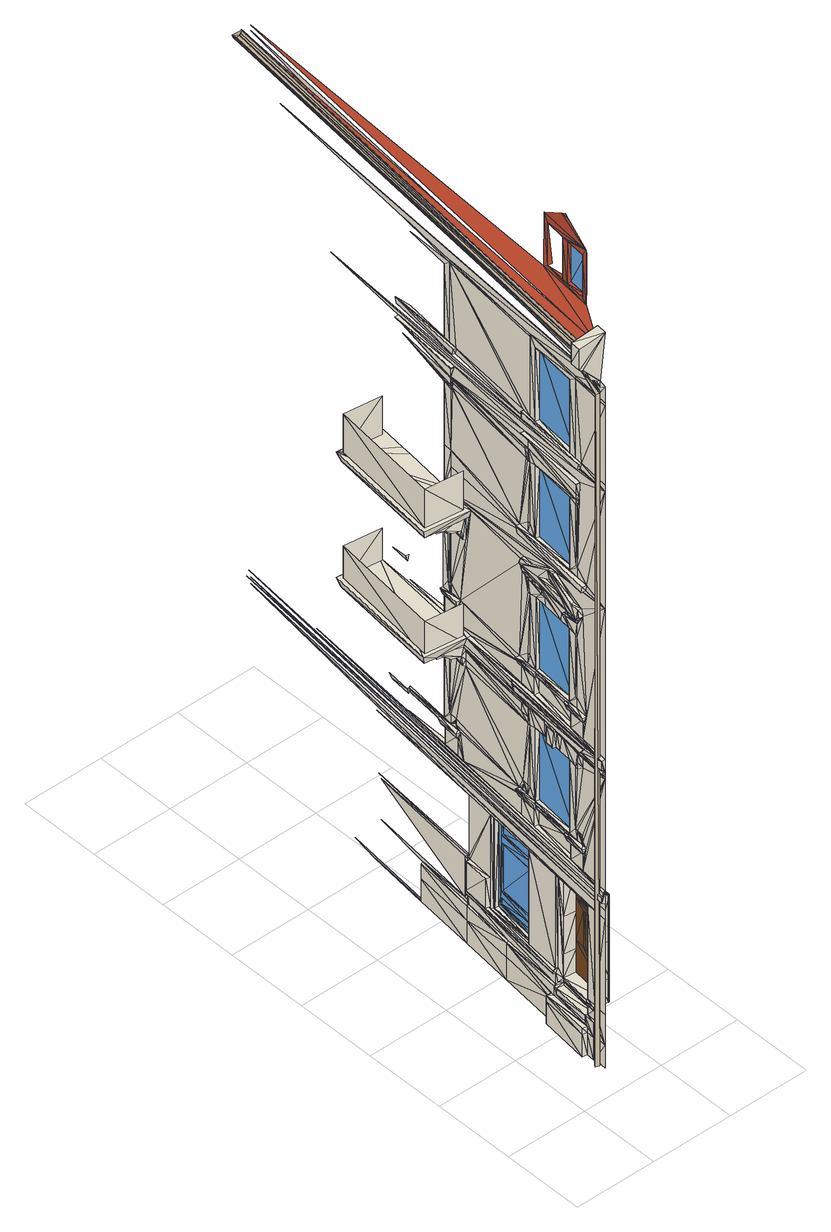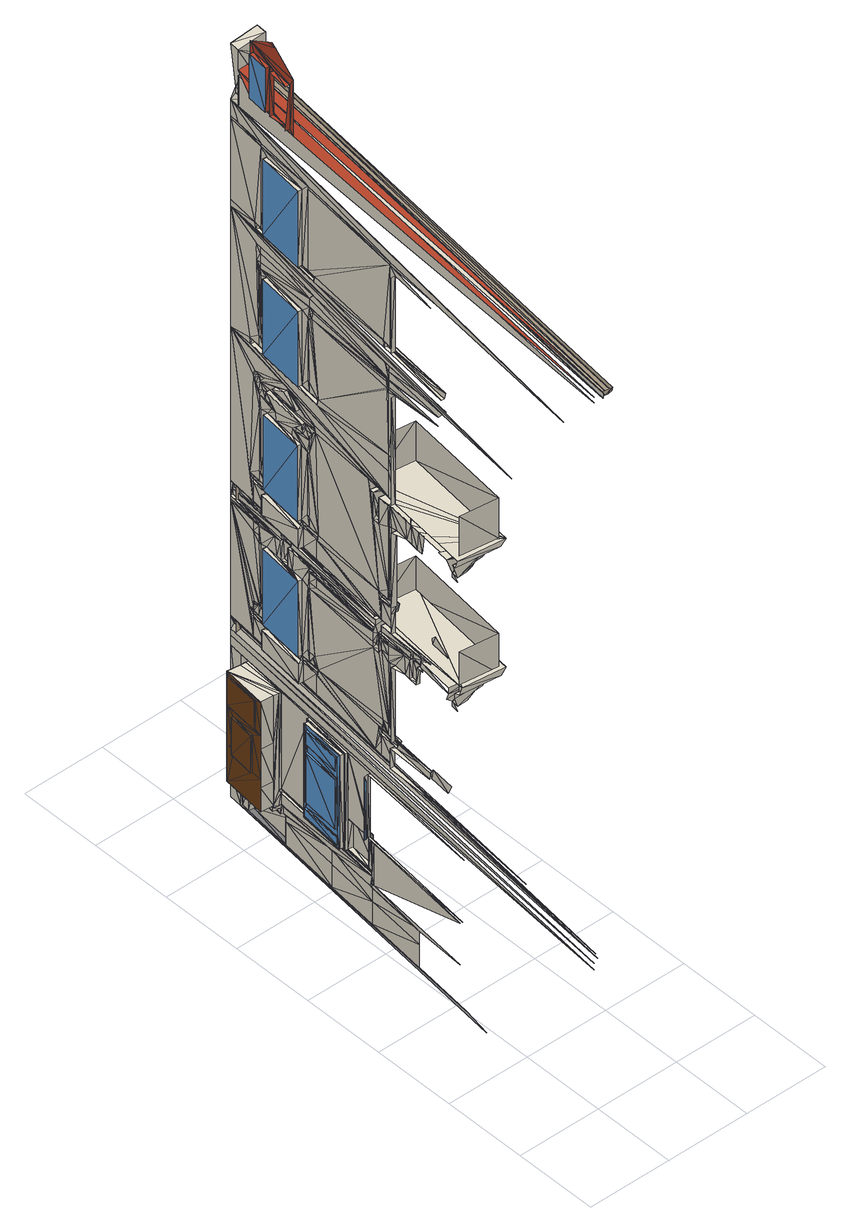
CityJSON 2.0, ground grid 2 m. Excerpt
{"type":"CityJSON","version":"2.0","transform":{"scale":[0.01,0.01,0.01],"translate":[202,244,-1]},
"CityObjects":{
"building1":{"type":"Building","attributes":{"class":"1000","function":"1070","usage":"1070"},"address":[{"CountryName":"Testland","LocalityName":"Testtown","ThoroughfareNumber":"3","ThoroughfareName":"Teststreet","PostalCode":"12345"}],"children":["building1-1"],"geometry":[{"type":"MultiSurface","lod":"3","boundaries":[[[0,1,2]],[[2,3,0]],[[4,1,0]],[[0,5,4]],[[6,4,5]],[[4,6,7]],[[5,8,6]],[[7,6,8]],[[9,2,1]],[[10,8,5]],[[8,10,7]],[[3,2,9]],[[9,1,4]],[[11,7,10]],[[4,7,12]],[[13,0,3]],[[10,14,11]],[[7,11,12]],[[13,5,0]],[[15,10,5]],[[12,11,14]],[[16,17,5]],[[15,14,10]],[[9,4,12]],[[17,15,5]],[[13,16,5]],[[9,13,3]],[[14,15,12]],[[18,12,15]],[[19,20,21]],[[22,23,24]],[[12,18,25]],[[15,26,18]],[[19,27,20]],[[28,22,24]],[[25,18,26]],[[19,29,27]],[[28,30,22]],[[27,31,20]],[[28,24,32]],[[17,33,15]],[[20,34,21]],[[35,36,37]],[[25,38,39]],[[34,19,21]],[[33,26,15]],[[13,40,16]],[[17,41,33]],[[26,33,25]],[[38,25,42]],[[20,43,44]],[[45,46,47]],[[48,49,50]],[[47,49,48]],[[51,20,31]],[[20,44,34]],[[52,30,28]],[[29,53,27]],[[54,37,36]],[[47,55,45]],[[47,56,57]],[[47,57,55]],[[47,48,56]],[[48,50,58]],[[59,60,61]],[[60,62,63]],[[51,31,37]],[[64,65,56]],[[55,66,67]],[[68,66,55]],[[69,70,27]],[[52,28,71]],[[69,71,70]],[[36,35,72]],[[72,35,39]],[[67,66,61]],[[56,48,64]],[[67,45,55]],[[55,57,68]],[[65,64,73]],[[66,68,74]],[[44,75,76]],[[63,67,45]],[[61,77,59]],[[63,61,60]],[[56,65,78]],[[79,39,38]],[[77,61,66]],[[61,63,67]],[[64,48,80]],[[76,34,44]],[[68,57,81]],[[77,66,74]],[[73,78,65]],[[29,19,82]],[[81,57,56]],[[48,58,83]],[[80,73,64]],[[25,84,42]],[[79,38,42]],[[54,85,37]],[[81,74,68]],[[78,86,56]],[[87,51,37]],[[88,87,37]],[[89,90,71]],[[90,52,71]],[[77,74,91]],[[92,93,85]],[[56,86,81]],[[48,83,80]],[[27,53,69]],[[71,94,95]],[[69,94,71]],[[96,89,71]],[[73,86,78]],[[29,97,53]],[[98,88,37]],[[99,54,36]],[[87,100,101]],[[90,102,103]],[[60,59,104]],[[62,60,105]],[[91,74,106]],[[72,107,36]],[[51,108,20]],[[34,109,19]],[[85,54,92]],[[110,96,71]],[[111,112,113]],[[114,71,95]],[[91,106,115]],[[73,80,116]],[[73,116,86]],[[117,99,36]],[[52,118,30]],[[102,90,119]],[[72,39,79]],[[120,111,113]],[[116,80,83]],[[116,81,86]],[[101,121,87]],[[103,122,90]],[[113,112,88]],[[112,111,123]],[[104,59,77]],[[114,110,71]],[[100,87,124]],[[125,121,101]],[[126,122,103]],[[101,100,127]],[[103,102,128]],[[83,129,116]],[[116,130,81]],[[87,121,51]],[[90,122,52]],[[111,120,131]],[[120,113,132]],[[123,88,112]],[[89,133,90]],[[133,134,90]],[[81,135,74]],[[88,98,113]],[[134,119,90]],[[136,137,107]],[[122,126,52]],[[121,125,51]],[[74,138,106]],[[139,62,63]],[[131,123,111]],[[132,113,98]],[[133,89,140]],[[96,140,89]],[[29,141,97]],[[119,134,133]],[[84,79,42]],[[107,72,136]],[[133,140,142]],[[104,77,91]],[[96,142,140]],[[143,102,119]],[[96,144,142]],[[88,145,87]],[[81,130,135]],[[144,146,142]],[[120,147,148]],[[88,123,131]],[[45,139,63]],[[95,94,149]],[[150,69,53]],[[69,149,94]],[[151,117,152]],[[148,131,120]],[[110,119,133]],[[110,133,142]],[[110,144,96]],[[153,147,120]],[[116,129,154]],[[116,155,130]],[[156,125,101]],[[157,126,103]],[[99,158,54]],[[159,98,37]],[[160,100,124]],[[110,146,144]],[[110,142,146]],[[161,124,87]],[[145,161,87]],[[88,131,162]],[[160,127,100]],[[143,128,102]],[[163,95,164]],[[149,164,95]],[[53,97,150]],[[69,150,149]],[[74,135,138]],[[117,165,166]],[[110,167,119]],[[168,153,120]],[[88,162,145]],[[108,51,125]],[[118,52,126]],[[117,166,99]],[[163,114,95]],[[127,169,101]],[[128,170,103]],[[162,148,147]],[[117,151,165]],[[98,171,132]],[[166,172,173]],[[109,82,19]],[[166,173,99]],[[174,166,165]],[[131,148,162]],[[166,175,172]],[[120,176,168]],[[116,154,177]],[[116,177,178]],[[116,178,179]],[[116,179,155]],[[172,180,173]],[[72,79,181]],[[130,155,135]],[[91,115,182]],[[151,183,165]],[[174,165,183]],[[166,174,175]],[[153,184,147]],[[156,101,169]],[[157,103,170]],[[173,185,99]],[[186,43,20]],[[82,187,29]],[[188,163,164]],[[188,164,149]],[[114,167,110]],[[173,180,185]],[[104,105,60]],[[105,189,62]],[[172,190,180]],[[172,175,190]],[[191,162,147]],[[145,192,161]],[[193,145,162]],[[163,188,114]],[[147,184,191]],[[175,174,190]],[[182,115,106]],[[180,190,185]],[[145,193,192]],[[29,194,141]],[[129,83,195]],[[29,187,194]],[[196,158,99]],[[125,156,108]],[[126,157,118]],[[135,155,179]],[[197,124,161]],[[120,132,198]],[[196,99,185]],[[114,199,167]],[[153,168,200]],[[139,189,62]],[[174,201,190]],[[197,161,192]],[[184,153,202]],[[201,185,190]],[[114,188,203]],[[204,181,79]],[[205,192,193]],[[206,76,75]],[[207,191,184]],[[169,127,160]],[[170,128,143]],[[202,207,184]],[[208,75,44]],[[108,209,20]],[[150,97,141]],[[149,150,141]],[[193,162,210]],[[200,202,153]],[[120,211,176]],[[212,132,171]],[[213,44,43]],[[214,106,138]],[[201,196,185]],[[204,215,181]],[[114,203,199]],[[188,149,141]],[[34,76,206]],[[191,207,202]],[[104,91,216]],[[205,197,192]],[[129,195,154]],[[162,191,210]],[[191,202,200]],[[160,217,169]],[[143,218,170]],[[93,92,219]],[[156,169,217]],[[157,170,218]],[[34,220,109]],[[221,159,37]],[[159,171,98]],[[25,222,84]],[[223,117,36]],[[205,193,210]],[[36,107,224]],[[188,141,203]],[[191,200,225]],[[54,219,92]],[[118,157,226]],[[108,156,227]],[[91,182,216]],[[218,226,157]],[[217,227,156]],[[228,199,203]],[[229,196,201]],[[230,215,204]],[[177,154,231]],[[232,178,177]],[[233,179,178]],[[120,198,211]],[[191,225,210]],[[234,119,167]],[[197,205,235]],[[236,137,136]],[[54,158,237]],[[238,85,93]],[[132,212,198]],[[226,239,118]],[[240,152,117]],[[227,241,108]],[[106,214,182]],[[200,242,225]],[[203,243,228]],[[201,244,229]],[[204,245,230]],[[72,246,136]],[[205,210,242]],[[168,176,247]],[[234,143,119]],[[235,248,197]],[[141,249,203]],[[205,242,250]],[[251,151,152]],[[171,159,212]],[[242,210,225]],[[135,179,252]],[[138,135,252]],[[253,160,124]],[[109,254,187]],[[224,107,137]],[[234,167,199]],[[255,176,256]],[[253,124,197]],[[187,82,109]],[[187,254,257]],[[105,104,258]],[[189,105,259]],[[176,211,256]],[[195,231,154]],[[260,200,168]],[[254,109,220]],[[158,196,237]],[[255,247,176]],[[174,261,201]],[[183,151,251]],[[174,183,251]],[[79,84,222]],[[231,262,177]],[[177,262,232]],[[178,232,233]],[[263,204,79]],[[257,254,264]],[[104,216,258]],[[72,215,246]],[[187,257,194]],[[249,141,194]],[[257,265,266]],[[258,259,105]],[[259,139,189]],[[267,217,160]],[[268,218,143]],[[265,257,269]],[[198,212,159]],[[266,194,257]],[[220,264,254]],[[34,270,220]],[[271,216,182]],[[194,266,249]],[[272,273,274]],[[138,275,214]],[[264,269,257]],[[276,266,265]],[[277,179,233]],[[271,182,214]],[[269,276,265]],[[278,199,228]],[[196,229,237]],[[245,204,263]],[[200,260,242]],[[279,197,248]],[[280,281,271]],[[282,283,272]],[[282,272,274]],[[198,247,211]],[[159,221,198]],[[45,284,139]],[[118,239,285]],[[286,243,203]],[[287,244,201]],[[108,241,288]],[[215,230,289]],[[290,269,264]],[[274,281,280]],[[195,283,282]],[[264,220,291]],[[292,235,205]],[[218,293,226]],[[294,295,296]],[[217,297,227]],[[296,295,298]],[[276,299,266]],[[292,205,250]],[[300,295,294]],[[138,301,275]],[[195,302,231]],[[303,304,305]],[[306,255,256]],[[179,277,252]],[[286,203,249]],[[291,290,264]],[[138,252,301]],[[260,250,242]],[[298,295,307]],[[308,294,296]],[[305,309,303]],[[276,269,310]],[[311,295,300]],[[312,296,298]],[[307,295,311]],[[282,302,195]],[[301,271,214]],[[313,300,294]],[[296,312,308]],[[294,308,313]],[[285,239,226]],[[298,314,312]],[[314,298,307]],[[290,310,269]],[[315,311,300]],[[304,316,317]],[[300,313,315]],[[230,245,318]],[[229,319,287]],[[320,321,286]],[[303,309,322]],[[323,307,311]],[[241,227,297]],[[248,235,292]],[[307,323,314]],[[324,168,247]],[[168,325,260]],[[306,256,211]],[[311,315,323]],[[255,306,247]],[[308,312,326]],[[326,312,314]],[[310,299,276]],[[313,308,327]],[[280,271,301]],[[322,328,303]],[[314,323,329]],[[330,315,313]],[[326,327,308]],[[331,332,250]],[[323,315,330]],[[314,333,326]],[[75,208,206]],[[327,334,313]],[[329,333,314]],[[313,334,330]],[[330,329,323]],[[304,335,316]],[[160,253,267]],[[143,234,268]],[[54,237,219]],[[274,280,277]],[[282,274,277]],[[324,325,168]],[[211,247,306]],[[34,206,270]],[[219,336,93]],[[152,240,251]],[[337,198,221]],[[278,234,199]],[[279,253,197]],[[302,338,231]],[[290,339,310]],[[286,249,266]],[[44,213,208]],[[302,282,277]],[[136,246,236]],[[340,299,310]],[[43,186,213]],[[341,37,85]],[[260,331,250]],[[40,342,343]],[[93,336,238]],[[263,79,222]],[[301,214,275]],[[316,335,344]],[[174,345,261]],[[283,195,346]],[[137,236,224]],[[310,339,340]],[[344,347,316]],[[117,223,240]],[[332,292,250]],[[280,301,252]],[[280,252,277]],[[302,277,348]],[[302,348,349]],[[302,349,338]],[[198,324,247]],[[201,261,287]],[[215,289,350]],[[299,286,266]],[[218,268,293]],[[285,351,118]],[[174,251,352]],[[174,352,345]],[[217,267,297]],[[108,288,209]],[[304,303,353]],[[316,354,317]],[[355,216,271]],[[215,350,356]],[[353,303,328]],[[279,248,357]],[[229,358,237]],[[359,360,331]],[[278,228,361]],[[263,318,245]],[[355,258,216]],[[309,305,362]],[[363,332,331]],[[364,322,309]],[[355,271,281]],[[253,365,366]],[[234,367,368]],[[369,342,370]],[[198,337,324]],[[209,371,20]],[[284,139,259]],[[355,259,258]],[[290,372,339]],[[328,322,364]],[[299,340,286]],[[363,331,360]],[[369,373,342]],[[335,304,374]],[[221,375,337]],[[260,359,331]],[[215,356,246]],[[292,357,248]],[[354,316,347]],[[318,289,230]],[[287,358,229]],[[286,361,320]],[[376,377,325]],[[226,293,285]],[[378,344,335]],[[297,288,241]],[[366,267,253]],[[368,268,234]],[[360,359,379]],[[325,377,380]],[[372,340,339]],[[338,381,231]],[[233,382,277]],[[347,344,378]],[[377,376,383]],[[380,260,325]],[[384,385,386]],[[387,376,325]],[[371,186,20]],[[388,365,253]],[[389,367,234]],[[346,390,283]],[[260,379,359]],[[373,369,391]],[[366,365,388]],[[368,367,389]],[[392,267,366]],[[393,268,368]],[[332,363,292]],[[383,380,377]],[[340,394,286]],[[372,394,340]],[[379,383,376]],[[395,363,360]],[[396,375,221]],[[341,221,37]],[[397,369,370]],[[260,380,379]],[[398,387,325]],[[380,383,379]],[[381,338,349]],[[399,349,348]],[[400,348,277]],[[401,272,283]],[[402,360,379]],[[391,403,373]],[[279,388,253]],[[324,398,325]],[[278,389,234]],[[354,404,317]],[[395,279,363]],[[290,405,372]],[[335,406,378]],[[309,407,364]],[[402,379,376]],[[363,279,357]],[[408,337,375]],[[409,278,394]],[[410,237,261]],[[350,263,222]],[[353,374,304]],[[402,395,360]],[[328,411,353]],[[286,394,278]],[[263,350,289]],[[287,261,237]],[[376,387,402]],[[347,412,354]],[[268,393,293]],[[362,407,309]],[[267,392,297]],[[364,411,328]],[[337,408,413]],[[374,406,335]],[[337,413,324]],[[393,351,285]],[[395,414,279]],[[415,392,366]],[[416,393,368]],[[378,412,347]],[[392,209,288]],[[417,373,403]],[[350,418,419]],[[409,420,278]],[[410,421,237]],[[350,222,418]],[[404,382,317]],[[357,292,363]],[[414,422,279]],[[420,423,278]],[[424,409,394]],[[421,425,237]],[[345,410,261]],[[237,358,287]],[[278,361,286]],[[289,318,263]],[[372,424,394]],[[279,422,388]],[[209,392,415]],[[351,393,416]],[[388,426,366]],[[389,427,368]],[[278,423,389]],[[285,293,393]],[[387,398,428]],[[429,391,369]],[[350,419,356]],[[430,402,387]],[[288,297,392]],[[431,414,395]],[[432,421,410]],[[433,420,409]],[[273,272,434]],[[370,435,436]],[[397,370,437]],[[373,438,342]],[[375,396,408]],[[402,439,395]],[[414,431,422]],[[421,432,425]],[[440,441,409]],[[442,440,409]],[[424,442,409]],[[420,433,423]],[[428,430,387]],[[345,443,410]],[[415,366,426]],[[416,368,427]],[[398,324,444]],[[25,445,222]],[[223,251,240]],[[443,446,410]],[[447,223,36]],[[446,448,410]],[[345,449,443]],[[373,417,450]],[[413,408,396]],[[406,354,412]],[[349,399,381]],[[348,400,399]],[[277,382,400]],[[451,403,391]],[[402,430,428]],[[439,402,428]],[[237,452,219]],[[453,443,449]],[[454,345,352]],[[455,433,409]],[[455,409,441]],[[236,246,356]],[[456,274,273]],[[345,457,449]],[[390,346,458]],[[324,413,459]],[[369,397,429]],[[444,428,398]],[[443,453,446]],[[270,206,208]],[[412,378,406]],[[259,460,284]],[[355,460,259]],[[423,433,455]],[[45,461,284]],[[453,449,457]],[[441,440,462]],[[424,372,405]],[[440,442,463]],[[424,463,442]],[[345,454,457]],[[415,464,209]],[[416,465,351]],[[423,466,389]],[[467,291,220]],[[452,432,410]],[[468,431,395]],[[468,395,439]],[[404,354,406]],[[456,281,274]],[[446,453,457]],[[452,410,448]],[[356,224,236]],[[458,469,390]],[[470,471,423]],[[452,425,432]],[[459,444,324]],[[439,428,459]],[[468,422,431]],[[208,213,270]],[[290,291,467]],[[470,423,455]],[[281,472,355]],[[471,473,423]],[[407,353,411]],[[396,459,413]],[[473,466,423]],[[336,219,452]],[[422,468,388]],[[474,475,476]],[[452,448,446]],[[403,451,417]],[[411,364,407]],[[374,353,407]],[[405,477,424]],[[463,462,440]],[[428,444,459]],[[478,471,470]],[[479,469,458]],[[470,455,480]],[[481,470,480]],[[481,478,470]],[[468,439,459]],[[471,478,481]],[[406,374,404]],[[458,482,479]],[[471,481,473]],[[426,388,468]],[[427,389,483]],[[466,483,389]],[[481,484,473]],[[452,238,336]],[[417,397,437]],[[370,485,437]],[[407,362,374]],[[391,429,451]],[[483,480,455]],[[435,486,436]],[[483,481,480]],[[415,426,487]],[[416,427,488]],[[483,466,473]],[[397,417,451]],[[483,473,484]],[[483,484,481]],[[373,450,438]],[[450,417,437]],[[468,487,426]],[[483,488,427]],[[370,436,489]],[[490,491,476]],[[479,482,492]],[[451,429,397]],[[341,85,238]],[[493,494,495]],[[496,497,498]],[[492,499,479]],[[270,467,220]],[[450,437,500]],[[501,476,491]],[[502,386,385]],[[370,489,485]],[[503,475,474]],[[438,343,342]],[[384,371,385]],[[504,505,506]],[[507,508,509]],[[504,510,505]],[[500,511,450]],[[504,512,510]],[[504,513,514]],[[504,514,515]],[[504,515,512]],[[516,503,517]],[[401,390,469]],[[474,517,503]],[[505,510,518]],[[290,519,405]],[[520,458,346]],[[518,521,505]],[[512,515,522]],[[514,513,523]],[[524,495,494]],[[525,498,497]],[[438,450,511]],[[509,526,507]],[[522,527,512]],[[523,528,514]],[[517,529,516]],[[530,508,507]],[[531,482,458]],[[469,479,532]],[[209,464,371]],[[533,503,516]],[[456,472,281]],[[534,500,437]],[[475,535,476]],[[371,270,213]],[[492,482,531]],[[341,396,221]],[[530,507,526]],[[533,516,529]],[[371,213,186]],[[502,384,386]],[[437,485,534]],[[479,499,536]],[[401,434,272]],[[537,526,509]],[[538,529,517]],[[490,459,396]],[[455,441,539]],[[441,462,540]],[[424,477,540]],[[424,540,463]],[[508,541,384]],[[506,505,542]],[[543,464,415]],[[510,512,544]],[[545,515,514]],[[513,504,546]],[[489,438,485]],[[542,505,521]],[[547,514,528]],[[544,512,527]],[[462,463,540]],[[477,405,519]],[[548,419,418]],[[548,418,222]],[[483,455,539]],[[549,465,416]],[[526,537,530]],[[529,538,533]],[[550,518,510]],[[551,352,251]],[[552,522,515]],[[553,523,513]],[[485,438,554]],[[489,343,438]],[[549,416,488]],[[346,555,520]],[[556,521,518]],[[446,457,557]],[[454,352,551]],[[558,527,522]],[[559,528,523]],[[551,251,223]],[[224,356,560]],[[549,488,483]],[[548,356,419]],[[118,561,30]],[[562,468,459]],[[469,563,401]],[[564,475,503]],[[457,454,551]],[[562,487,468]],[[565,415,487]],[[434,566,273]],[[458,520,531]],[[532,563,469]],[[502,508,384]],[[452,446,567]],[[273,566,456]],[[568,460,355]],[[284,460,568]],[[569,17,16]],[[530,570,508]],[[45,571,461]],[[290,467,572]],[[536,532,479]],[[452,573,238]],[[494,493,574]],[[497,496,575]],[[290,572,576]],[[502,509,508]],[[533,538,577]],[[577,578,533]],[[355,472,579]],[[580,530,537]],[[533,578,581]],[[582,474,476]],[[290,576,519]],[[531,583,492]],[[533,564,503]],[[517,474,584]],[[514,547,545]],[[544,585,510]],[[586,587,588]],[[589,24,23]],[[542,590,506]],[[25,33,591]],[[592,491,490]],[[476,535,490]],[[515,545,552]],[[513,593,553]],[[546,593,513]],[[371,541,270]],[[510,585,550]],[[594,16,40]],[[41,17,569]],[[527,558,544]],[[528,559,547]],[[537,509,595]],[[521,556,542]],[[588,596,586]],[[522,552,558]],[[523,553,559]],[[23,22,597]],[[384,541,371]],[[32,24,589]],[[270,541,467]],[[518,550,556]],[[597,22,30]],[[538,598,577]],[[578,577,598]],[[555,596,401]],[[464,543,371]],[[599,587,586]],[[491,592,501]],[[385,600,502]],[[537,601,580]],[[596,588,401]],[[598,581,578]],[[555,401,563]],[[538,517,584]],[[530,580,570]],[[533,581,602]],[[508,467,541]],[[563,520,555]],[[603,586,596]],[[563,532,531]],[[570,576,508]],[[531,520,563]],[[441,540,604]],[[441,604,539]],[[508,572,467]],[[605,32,606]],[[607,50,605]],[[608,36,224]],[[583,531,532]],[[609,447,36]],[[576,572,508]],[[610,588,587]],[[568,461,284]],[[355,611,568]],[[495,524,612]],[[498,525,613]],[[519,614,477]],[[477,614,540]],[[585,544,545]],[[585,545,547]],[[585,547,593]],[[490,562,459]],[[579,611,355]],[[475,564,535]],[[593,547,559]],[[545,544,558]],[[532,536,583]],[[586,603,599]],[[555,615,596]],[[607,58,50]],[[585,593,546]],[[565,543,415]],[[559,553,593]],[[558,552,545]],[[542,585,590]],[[538,616,598]],[[537,595,601]],[[585,542,556]],[[617,401,588]],[[570,580,601]],[[602,581,598]],[[585,546,590]],[[341,490,396]],[[556,550,585]],[[33,41,618]],[[456,579,472]],[[587,599,610]],[[619,549,483]],[[620,476,501]],[[533,602,564]],[[539,621,483]],[[509,622,595]],[[509,623,624]],[[562,565,487]],[[596,615,603]],[[509,624,622]],[[625,619,483]],[[560,626,224]],[[446,557,627]],[[483,621,625]],[[446,627,567]],[[447,551,223]],[[620,628,476]],[[555,629,615]],[[457,551,557]],[[548,560,356]],[[222,445,548]],[[401,617,434]],[[555,630,629]],[[118,351,561]],[[617,588,610]],[[601,595,570]],[[598,616,602]],[[631,584,474]],[[538,584,616]],[[452,567,632]],[[599,603,615]],[[452,632,573]],[[633,341,238]],[[573,633,238]],[[628,582,476]],[[570,634,635]],[[602,636,637]],[[502,638,509]],[[615,610,599]],[[639,385,371]],[[640,634,570]],[[641,636,602]],[[642,623,509]],[[635,634,640]],[[637,636,641]],[[570,595,640]],[[602,616,641]],[[570,635,604]],[[602,637,564]],[[629,610,615]],[[570,540,576]],[[456,566,434]],[[611,579,643]],[[629,617,610]],[[371,543,565]],[[570,604,540]],[[434,617,456]],[[640,644,635]],[[641,645,637]],[[490,535,646]],[[647,643,579]],[[456,647,579]],[[629,648,649]],[[629,649,617]],[[629,630,650]],[[635,539,604]],[[637,646,564]],[[645,641,616]],[[644,640,595]],[[539,635,644]],[[646,637,645]],[[648,629,651]],[[45,652,571]],[[639,600,385]],[[614,519,576]],[[540,614,576]],[[535,564,646]],[[650,651,629]],[[653,649,648]],[[456,654,647]],[[617,649,653]],[[456,617,653]],[[582,631,474]],[[456,653,654]],[[638,642,509]],[[490,646,562]],[[622,644,595]],[[584,645,616]],[[644,655,539]],[[645,656,646]],[[619,657,658]],[[562,659,660]],[[651,650,661]],[[662,655,644]],[[622,662,644]],[[584,656,645]],[[657,619,663]],[[624,664,622]],[[592,490,341]],[[619,665,549]],[[661,666,651]],[[658,665,619]],[[660,667,562]],[[668,664,624]],[[665,669,549]],[[660,659,670]],[[371,565,671]],[[658,672,665]],[[669,673,549]],[[351,465,561]],[[670,659,562]],[[674,655,662]],[[675,662,622]],[[622,664,668]],[[646,656,676]],[[646,676,562]],[[562,667,565]],[[677,658,657]],[[678,679,626]],[[680,539,655]],[[674,662,681]],[[668,675,622]],[[675,681,662]],[[665,672,669]],[[667,682,565]],[[625,663,619]],[[683,684,661]],[[685,686,684]],[[685,666,686]],[[687,621,539]],[[672,673,669]],[[626,560,678]],[[684,683,685]],[[656,584,688]],[[625,689,663]],[[689,690,663]],[[461,568,691]],[[568,611,692]],[[690,693,663]],[[694,657,663]],[[695,667,660]],[[696,689,625]],[[696,690,689]],[[621,696,625]],[[621,697,696]],[[621,698,697]],[[697,699,696]],[[674,680,655]],[[700,698,621]],[[685,683,701]],[[680,687,539]],[[702,674,681]],[[703,675,668]],[[675,704,681]],[[705,447,706]],[[698,707,697]],[[698,700,707]],[[658,708,672]],[[709,562,710]],[[631,688,584]],[[709,670,562]],[[695,682,667]],[[701,711,685]],[[696,712,690]],[[712,693,690]],[[696,699,712]],[[700,621,712]],[[656,688,713]],[[656,713,676]],[[676,710,562]],[[699,697,712]],[[611,643,714]],[[657,715,677]],[[624,623,716]],[[697,707,712]],[[707,700,712]],[[670,695,660]],[[694,715,657]],[[671,565,682]],[[672,717,673]],[[674,702,718]],[[681,704,702]],[[668,719,703]],[[675,703,704]],[[621,687,712]],[[674,718,680]],[[720,721,631]],[[722,709,723]],[[688,631,721]],[[676,723,709]],[[724,627,557]],[[714,643,647]],[[592,341,725]],[[627,726,567]],[[447,727,551]],[[713,721,720]],[[447,705,727]],[[728,632,567]],[[721,713,688]],[[709,710,676]],[[668,624,729]],[[551,730,557]],[[714,647,654]],[[731,724,557]],[[627,724,732]],[[627,732,726]],[[731,557,730]],[[548,733,560]],[[632,728,573]],[[728,567,726]],[[734,722,723]],[[723,676,734]],[[551,735,730]],[[736,720,722]],[[551,727,735]],[[724,731,732]],[[731,730,735]],[[720,736,713]],[[561,30,737]],[[713,734,676]],[[658,677,738]],[[720,631,739]],[[722,740,709]],[[722,734,736]],[[709,740,670]],[[658,738,708]],[[695,741,682]],[[718,742,680]],[[713,736,734]],[[722,720,739]],[[743,40,343]],[[682,741,671]],[[672,708,717]],[[502,744,638]],[[341,633,725]],[[745,712,687]],[[633,573,725]],[[746,573,728]],[[746,728,726]],[[746,726,732]],[[745,687,680]],[[722,739,740]],[[719,668,729]],[[747,680,742]],[[748,733,548]],[[749,695,670]],[[749,670,740]],[[677,715,694]],[[746,750,573]],[[573,750,725]],[[751,718,702]],[[751,702,704]],[[751,704,703]],[[719,751,703]],[[747,745,680]],[[748,752,733]],[[695,749,741]],[[751,742,718]],[[642,716,623]],[[631,753,739]],[[638,754,755]],[[694,738,677]],[[671,741,749]],[[756,757,758]],[[25,591,445]],[[608,609,36]],[[759,754,638]],[[760,756,628]],[[749,761,671]],[[716,729,624]],[[760,757,756]],[[45,762,652]],[[763,740,739]],[[759,755,754]],[[751,747,742]],[[764,663,693]],[[717,708,765]],[[759,638,744]],[[760,628,620]],[[631,766,753]],[[758,757,767]],[[749,740,768]],[[765,708,738]],[[760,767,757]],[[745,747,769]],[[770,752,748]],[[771,725,750]],[[771,750,746]],[[749,772,761]],[[691,571,461]],[[692,691,568]],[[679,678,773]],[[764,693,712]],[[765,774,717]],[[767,760,620]],[[775,706,447]],[[751,719,729]],[[611,714,692]],[[739,776,763]],[[740,763,768]],[[759,777,755]],[[773,678,560]],[[753,776,739]],[[767,778,758]],[[769,779,745]],[[748,780,770]],[[771,781,725]],[[749,768,772]],[[764,694,663]],[[705,706,775]],[[782,769,747]],[[592,725,783]],[[607,630,58]],[[751,782,747]],[[784,626,679]],[[785,653,648]],[[639,371,671]],[[638,786,642]],[[787,648,651]],[[788,650,630]],[[654,653,785]],[[502,600,639]],[[764,712,745]],[[716,642,789]],[[790,755,777]],[[791,758,778]],[[792,612,524]],[[793,613,525]],[[773,560,733]],[[465,549,561]],[[753,766,582]],[[789,729,716]],[[794,767,620]],[[628,795,582]],[[789,642,786]],[[727,705,796]],[[735,727,796]],[[731,735,797]],[[732,731,797]],[[501,592,798]],[[738,694,764]],[[799,789,800]],[[801,748,548]],[[548,445,802]],[[803,777,759]],[[799,729,789]],[[794,778,767]],[[582,804,753]],[[805,800,789]],[[799,800,806]],[[782,751,799]],[[799,751,729]],[[638,807,786]],[[808,806,800]],[[746,732,797]],[[752,773,733]],[[806,809,799]],[[799,809,782]],[[786,810,789]],[[753,804,811]],[[789,810,805]],[[809,806,808]],[[812,717,774]],[[502,813,744]],[[800,805,808]],[[777,803,790]],[[778,794,791]],[[765,738,814]],[[815,761,772]],[[811,804,582]],[[816,638,755]],[[817,628,756]],[[620,501,818]],[[582,795,811]],[[819,810,786]],[[817,756,758]],[[809,808,820]],[[819,805,810]],[[820,808,805]],[[786,807,819]],[[639,671,761]],[[819,821,805]],[[628,822,795]],[[805,821,820]],[[791,794,823]],[[823,824,791]],[[759,744,813]],[[592,783,825]],[[826,791,824]],[[827,811,795]],[[816,755,790]],[[638,828,807]],[[764,745,829]],[[764,814,738]],[[714,654,830]],[[790,803,831]],[[773,832,679]],[[817,758,791]],[[819,833,821]],[[795,834,827]],[[679,832,784]],[[794,620,835]],[[803,759,836]],[[831,837,790]],[[775,796,705]],[[447,609,775]],[[752,838,773]],[[794,839,823]],[[824,823,839]],[[839,826,824]],[[628,840,822]],[[826,841,791]],[[837,842,790]],[[816,819,807]],[[764,843,844]],[[592,825,798]],[[612,792,845]],[[613,793,846]],[[843,764,829]],[[502,847,813]],[[628,817,840]],[[639,847,502]],[[848,849,850]],[[816,828,638]],[[803,836,831]],[[794,835,839]],[[842,837,831]],[[841,826,839]],[[851,844,843]],[[759,852,836]],[[853,850,849]],[[798,818,501]],[[841,817,791]],[[842,854,790]],[[620,855,835]],[[759,813,852]],[[854,816,790]],[[843,856,851]],[[620,818,855]],[[831,836,842]],[[839,835,841]],[[857,858,841]],[[859,860,842]],[[16,594,569]]],"semantics":{"surfaces":[{"type":"WallSurface"},{"type":"GroundSurface"},{"type":"Door"},{"type":"Window"},{"type":"RoofSurface"}],"values":[0,0,0,0,0,0,0,0,0,0,0,0,0,0,0,0,0,0,0,0,0,0,0,0,0,0,0,0,0,0,0,0,0,0,0,0,0,0,0,0,0,0,0,0,0,0,0,0,0,0,0,0,0,0,0,0,0,0,0,0,0,0,0,0,0,0,0,0,0,0,0,0,0,0,0,0,0,0,0,0,0,0,1,0,0,0,0,0,0,0,0,0,0,0,0,0,0,0,0,0,0,0,0,0,0,0,0,0,0,0,0,0,0,0,0,0,0,0,0,0,0,0,0,0,0,0,0,0,0,0,0,0,0,0,0,0,0,0,0,0,0,0,0,0,0,0,0,0,0,0,0,0,0,0,0,0,0,0,0,0,0,0,0,0,0,0,0,0,1,0,0,0,0,0,0,0,0,0,0,0,0,0,0,0,0,0,0,1,0,0,0,0,0,0,0,0,0,0,0,0,0,0,0,0,0,0,0,0,0,0,0,0,0,0,0,0,0,0,0,0,0,0,0,0,0,0,0,0,0,0,0,0,0,0,0,0,0,0,0,0,0,0,0,0,0,0,0,0,0,0,0,0,0,0,0,0,0,0,0,0,0,0,0,0,0,0,0,0,0,0,0,0,0,0,0,0,0,0,0,0,0,0,1,0,0,0,0,0,0,0,0,0,0,0,0,0,0,0,0,0,0,0,0,0,0,0,0,0,0,0,0,0,0,0,0,0,0,0,0,0,0,0,0,0,0,0,0,0,0,0,0,0,0,0,0,0,0,0,0,0,0,0,0,0,0,0,0,0,0,0,0,0,0,0,0,0,0,0,0,0,0,0,0,0,0,0,0,0,0,0,0,0,0,0,0,0,0,0,0,0,0,0,0,0,0,0,0,0,0,0,0,0,0,0,0,0,0,0,0,0,0,0,0,0,0,0,0,0,0,0,0,0,0,0,0,0,0,0,0,0,0,0,0,0,0,0,0,0,1,0,0,0,0,0,0,0,0,0,0,0,2,0,2,0,0,2,0,0,2,0,0,0,0,0,0,2,2,2,0,2,2,2,0,0,2,2,2,0,2,2,0,2,2,2,3,3,3,2,2,0,3,2,0,0,0,2,0,2,2,0,2,0,2,2,2,2,0,2,2,0,2,2,2,2,2,0,0,0,0,0,0,0,0,0,0,0,0,0,0,0,0,0,0,0,0,0,0,0,4,0,0,0,2,0,0,0,0,2,0,0,0,0,0,0,0,0,0,0,0,0,0,0,0,0,0,2,2,0,0,2,0,0,0,0,0,0,2,0,2,0,0,0,4,0,0,0,0,0,2,0,0,4,2,0,0,0,3,2,3,3,3,0,0,2,0,0,0,0,0,0,0,0,2,0,0,0,0,0,0,0,0,0,4,0,0,0,0,0,0,0,0,0,0,0,0,4,0,0,0,0,0,0,0,0,4,0,0,0,2,0,0,2,2,0,0,0,0,0,0,2,0,2,0,0,0,0,2,0,2,0,2,0,2,0,0,0,0,0,2,0,4,0,0,0,0,2,0,0,0,0,0,0,0,0,0,0,0,0,0,0,0,0,0,0,4,0,0,0,0,0,0,0,4,4,4,0,0,0,0,0,0,0,0,0,0,0,0,0,0,0,0,0,0,0,4,0,2,0,0,0,3,0,0,0,0,0,0,0,0,0,0,0,0,4,0,0,0,2,0,0,0,1,0,0,0,0,0,0,0,0,0,0,0,0,0,2,0,0,0,0,0,0,0,0,0,0,0,0,0,0,0,2,0,0,0,0,0,0,4,2,2,0,0,0,0,0,0,0,0,0,0,2,0,0,0,0,0,0,0,4,4,2,3,0,4,0,0,0,0,4,0,0,4,4,0,0,4,0,0,4,0,0,0,0,0,4,0,0,4,0,4,0,3,0,3,4,3,3,3,3,0,0,0,3,0,0,3,3,3,0,0,4,0,3,3,0,0,0,0,0,0,0,4,0,0,0,0,0,0,0,0,4,0,0,0,0,0,0,0,0,0,0,3,0,3,3,3,4,3,3,3,0,0,0,0,0,0,0,0,3,0,3,3,4,4,0,0,3,0,0,3,3,0,0,0,0,0,0,0,0,0,0,0,0,0,0,0,0,0,0,0,0,0,1,0,0,0,0,0,0,0,0,0,0,0,0,0,0,0,0,0,3,3,0,0,3,0,0,0,3,3,3,0,3,4,0,3,3,0,3,0,3,3,0,0,0,0,3,0,0,0,0,0,0,0,0,0,0,0,0,0,0,0,0,0,0,0,0,0,0,0,0,0,0,0,0,0,0,0,0,0,0,0,0,0,3,3,3,0,0,0,3,3,0,0,0,0,3,0,3,3,3,0,0,3,0,0,0,3,0,3,0,0,0,0,0,0,0,0,0,0,0,0,0,0,0,0,0,0,0,0,0,0,0,0,0,0,0,0,0,0,0,0,0,0,0,0,0,0,0,0,0,0,0,0,0,0,0,0,0,0,0,0,0,0,0,0,0,0,0,0,0,0,0,0,0,0,0,0,0,0,0,0,0,0,1,0,0,0,0,0,0,0,0,0,0,0,0,0,0,0,0,0,0,0,0,0,0,0,0,0,0,0,0,0,0,0,0,0,0,0,0,0,0,0,0,0,0,0,0,0,0,0,0,0,0,0,0,0,3,3,3,0,0,0,3,0,0,0,0,0,0,0,0,0,0,0,0,0,0,0,0,3,0,0,0,0,0,0,0,0,0,0,0,0,3,0,0,0,0,0,0,0,0,0,0,0,0,0,0,0,0,0,0,0,0,0,0,0,0,0,0,0,0,0,0,0,0,0,0,0,0,0,0,0,0,0,0,0,0,0,0,0,0,0,0,0,0,0,0,0,0,0,0,0,0,0,0,0,0,0,0,0,4,0,0,0,0,0,0,0,0,0,0,0,0,0,0,0,0,0,0,0,0,0,0,0,0,0,0,0,0,0,0,0,0,0,0,0,0,0,0,0,0,1,0,0,0,0,0,0,0,0,0,0,0,0,0,0,0,0,0,0,0,0,0,0,0,0,0,0,0,0,0,0,0,0,0,0,0,0,0,0,0,0,0,0,0,0,0,0,0,0,0,0,0,0,0,0,0,0,0,0,0,0,0,0,0,0,0,0,0,0,0,0,0,0,0,0,0,0,0,0,0,0,0,0,0,0,0,0,0,0,0,0,0,0,0,0,0,0,0,0,0,0,0,0,0,0,0,0,0,0,0,0,0,0,0,0,0,0,0,0,0,0,0,0,0,0,0,0,0,0,0,0,0,0,0,0,0,0,0,0,0,0,0,0,0,0,0,0,0,0,0,0,0,0,0,0,0,0,0,0,0,0,0,0,0,0,0,0,0,0,0,0,0,0]}}]},
"building1-1":{"type":"BuildingInstallation","attributes":{"function":"1070"},"parents":["building1"],"geometry":[{"type":"MultiSurface","lod":"3","boundaries":[[[861,862,863]],[[863,864,861]],[[862,861,865]],[[865,866,862]],[[867,868,866]],[[866,865,867]],[[864,863,868]],[[868,867,864]],[[864,869,870]],[[870,861,864]],[[861,870,871]],[[871,865,861]],[[865,871,872]],[[872,867,865]],[[867,872,869]],[[869,864,867]],[[873,870,869]],[[869,874,873]],[[870,873,875]],[[875,871,870]],[[876,872,871]],[[871,875,876]],[[874,869,872]],[[872,876,874]],[[877,878,879]],[[879,880,877]],[[881,882,878]],[[878,877,881]],[[883,884,882]],[[882,881,883]],[[883,885,886]],[[886,884,883]],[[887,888,886]],[[886,885,887]],[[887,885,883]],[[881,877,880]],[[883,881,880]],[[887,883,880]],[[882,884,886]],[[882,886,888]],[[878,882,888]],[[879,878,888]]]}]}
},
"vertices":[
[45,89,1883],[43,63,1883],[43,63,1936],[45,89,1936],[53,64,1877],[56,89,1877],[55,64,1867],[66,65,1861],[58,89,1867],[115,68,1936],[68,90,1861],[73,65,1840],[102,67,1818],[118,93,1936],[75,90,1840],[105,92,1818],[94,92,1886],[94,92,1872],[102,67,1803],[109,67,807],[105,67,830],[105,67,807],[109,67,477],[105,67,477],[105,67,464],[115,68,1795],[105,92,1803],[115,68,792],[115,68,489],[109,67,792],[109,67,489],[115,68,830],[115,68,456],[118,93,1795],[112,133,807],[115,68,1540],[115,68,1524],[115,68,1220],[115,68,1753],[115,68,1746],[118,93,1886],[118,93,1872],[118,93,1753],[110,118,830],[111,124,821],[118,99,31],[115,68,31],[115,68,89],[118,99,170],[115,68,170],[115,68,414],[123,140,830],[123,140,489],[123,140,792],[122,129,1237],[118,99,89],[118,99,159],[118,99,130],[118,99,414],[104,122,104],[104,122,89],[116,120,89],[104,122,31],[116,120,31],[114,100,166],[114,100,159],[114,100,89],[114,100,31],[114,100,127],[123,140,785],[115,68,785],[115,68,780],[124,146,1540],[116,124,166],[117,128,127],[109,124,821],[109,134,807],[116,120,104],[116,124,159],[126,165,1746],[121,124,170],[121,124,130],[127,224,807],[121,124,414],[126,165,1753],[122,132,1221],[121,124,159],[122,129,896],[123,140,1148],[123,140,564],[122,130,555],[117,128,104],[112,130,1237],[112,133,1221],[123,140,780],[123,140,756],[123,141,581],[125,158,792],[124,146,1164],[125,158,1263],[112,131,896],[117,134,880],[112,131,555],[117,134,539],[118,241,104],[118,241,89],[122,127,120],[124,150,1524],[128,181,830],[123,224,807],[125,158,581],[115,146,1145],[114,141,1148],[115,147,1164],[126,165,581],[122,127,104],[127,123,170],[124,150,1489],[128,181,489],[123,142,555],[115,151,1135],[122,134,880],[122,134,539],[124,145,1145],[125,160,896],[123,140,880],[123,140,539],[119,192,896],[119,192,555],[127,123,414],[127,123,130],[124,150,1135],[118,171,1164],[123,140,560],[123,141,557],[140,125,127],[117,147,1540],[117,151,1524],[140,125,120],[130,240,31],[123,142,567],[131,209,792],[124,144,570],[124,191,555],[123,144,574],[125,160,1081],[124,145,574],[119,161,1125],[125,160,1125],[125,158,780],[125,158,785],[125,162,1473],[114,151,1489],[121,182,1127],[140,122,414],[140,122,130],[128,181,880],[128,181,539],[125,158,1237],[134,231,1197],[124,191,896],[125,160,922],[125,160,1115],[125,158,740],[125,158,756],[125,153,1450],[125,153,1443],[125,158,555],[119,182,1136],[123,187,880],[123,187,539],[126,170,1164],[125,156,1428],[125,156,1425],[125,162,1434],[125,162,1428],[121,202,1156],[140,122,294],[140,122,197],[140,122,136],[125,160,1420],[126,165,1540],[134,230,104],[125,162,1450],[121,179,1125],[126,164,1263],[139,366,830],[128,226,792],[126,165,740],[118,241,31],[126,165,1420],[127,178,1115],[126,165,922],[126,165,1081],[133,227,792],[134,232,414],[128,184,1237],[128,186,896],[126,247,1197],[128,184,555],[128,181,1135],[128,184,1427],[128,181,1128],[128,184,746],[128,184,1731],[128,186,1086],[135,352,807],[127,178,1125],[136,361,821],[141,301,830],[130,200,1106],[126,240,1177],[125,232,1197],[138,361,821],[134,230,120],[128,184,1540],[129,231,104],[128,187,880],[128,187,539],[137,351,1237],[127,258,807],[135,246,1197],[143,316,1753],[145,334,1489],[145,335,1524],[130,200,1115],[137,180,539],[138,180,880],[137,183,555],[138,183,1237],[138,183,1540],[171,118,414],[171,118,197],[171,118,136],[135,291,555],[138,185,1086],[138,335,1524],[141,298,1237],[147,346,1221],[137,180,489],[135,335,1489],[138,180,830],[131,211,1106],[137,183,746],[138,182,1427],[138,183,1731],[139,338,1540],[130,279,1156],[138,185,896],[131,215,746],[131,213,1086],[144,322,1473],[152,230,130],[135,291,896],[123,226,792],[130,201,1156],[134,239,1177],[126,228,792],[130,240,104],[130,240,89],[141,297,1135],[141,298,1427],[171,118,294],[141,298,1731],[127,256,792],[126,231,746],[133,230,746],[141,294,880],[141,294,539],[129,253,792],[137,351,807],[129,231,127],[129,233,166],[129,233,159],[134,232,159],[152,228,120],[128,253,746],[152,230,136],[141,298,555],[141,296,896],[140,232,130],[134,232,130],[140,232,170],[134,232,170],[147,388,31],[151,300,489],[151,297,746],[151,297,1427],[152,300,830],[151,297,1540],[131,255,792],[131,257,807],[150,295,1086],[151,300,539],[168,127,234],[166,129,232],[168,126,231],[152,300,880],[168,128,229],[136,252,746],[168,129,234],[152,228,127],[140,232,414],[171,123,333],[170,118,328],[170,118,413],[139,278,1156],[169,131,230],[170,128,232],[171,123,406],[136,252,792],[169,132,232],[170,127,231],[170,129,233],[170,129,230],[170,130,232],[172,137,218],[170,118,136],[151,297,1731],[138,183,1427],[138,183,555],[138,183,746],[174,122,406],[170,130,231],[137,338,1145],[133,298,1136],[172,127,231],[172,127,232],[174,122,333],[173,129,231],[173,130,232],[138,267,1106],[137,264,1086],[172,128,230],[172,129,233],[172,137,312],[137,347,1221],[134,309,1164],[152,230,414],[138,270,792],[138,267,746],[173,577,1155],[166,179,1904],[182,319,1904],[176,137,312],[144,322,1451],[144,321,414],[176,137,218],[152,230,197],[152,230,294],[141,298,1540],[141,301,489],[144,322,1453],[181,210,333],[180,201,218],[147,388,127],[146,338,1540],[150,295,896],[151,297,1237],[139,278,1115],[139,278,1106],[151,297,555],[183,227,413],[141,296,1086],[184,210,406],[130,292,896],[136,295,880],[130,292,555],[136,295,539],[168,191,2025],[166,179,2045],[156,513,830],[144,322,792],[168,191,1914],[183,227,328],[142,308,1164],[135,302,1125],[135,298,1126],[184,201,312],[141,300,1115],[141,297,1127],[183,227,414],[183,227,136],[141,300,1125],[91,528,807],[54,525,830],[62,532,807],[138,323,1125],[137,352,896],[137,352,555],[144,321,170],[178,190,2025],[141,301,880],[141,301,539],[141,298,746],[143,315,1081],[145,335,1164],[173,242,2025],[136,332,1136],[183,227,294],[183,227,197],[158,446,170],[144,322,1115],[178,190,1914],[183,227,218],[146,343,792],[180,201,312],[181,210,406],[137,336,1164],[143,316,740],[143,316,1420],[184,210,333],[184,201,218],[137,342,1148],[143,315,922],[146,343,880],[146,343,539],[173,242,1914],[143,316,1746],[143,316,1540],[143,316,581],[143,316,1263],[144,322,896],[144,322,555],[144,322,785],[144,322,1237],[142,349,880],[142,349,539],[145,331,1135],[183,241,2025],[144,322,1125],[144,322,922],[144,322,1263],[144,322,581],[162,524,166],[173,238,2084],[175,260,2084],[175,256,2025],[181,307,1914],[144,322,1081],[144,322,756],[144,322,740],[144,322,780],[144,323,1428],[146,336,1145],[174,582,1753],[144,328,1425],[172,566,1489],[144,324,1420],[144,323,1434],[175,256,1914],[183,241,1914],[147,350,1237],[144,328,1428],[145,332,1451],[146,339,581],[167,523,159],[145,332,1444],[150,321,414],[146,341,1148],[147,388,89],[162,519,31],[146,343,756],[146,343,780],[146,343,830],[146,343,489],[146,338,555],[162,520,807],[147,350,896],[150,321,170],[145,335,574],[146,336,570],[151,387,130],[146,339,557],[94,556,1133],[93,537,1133],[62,531,1133],[146,343,785],[146,338,567],[150,325,174],[146,336,574],[146,340,564],[150,325,410],[147,351,555],[146,340,560],[181,307,2025],[174,249,2091],[147,348,880],[147,348,539],[182,318,2045],[166,512,1155],[54,525,1155],[160,324,410],[156,523,813],[64,534,913],[64,534,813],[156,523,1155],[64,534,1255],[64,534,1155],[160,324,174],[185,255,2025],[93,806,1133],[93,807,807],[94,537,1122],[159,324,411],[160,330,182],[159,324,174],[98,537,792],[93,537,807],[94,556,807],[160,330,202],[185,255,1914],[160,334,219],[160,334,400],[160,334,366],[160,334,345],[98,537,1118],[96,556,1122],[164,330,202],[168,529,792],[164,445,414],[164,330,182],[164,333,345],[164,333,400],[96,804,913],[96,804,1255],[100,555,792],[164,333,219],[164,333,366],[100,555,1118],[116,535,790],[163,440,410],[163,440,174],[116,535,1115],[191,305,2025],[167,519,1133],[173,439,174],[118,553,790],[118,553,1115],[168,529,740],[168,529,780],[156,521,807],[172,433,182],[166,512,830],[171,429,219],[171,429,345],[172,439,411],[171,429,366],[174,582,1746],[168,534,489],[175,433,202],[173,577,1453],[175,429,345],[175,429,400],[191,305,1914],[158,446,414],[175,433,182],[172,570,1450],[175,429,219],[175,429,366],[171,560,1540],[218,1016,489],[170,547,896],[164,445,170],[168,529,1133],[171,555,830],[162,524,159],[173,573,1428],[162,519,89],[227,1244,1872],[156,530,770],[179,671,31],[162,529,807],[173,577,1263],[156,523,913],[156,523,1255],[162,529,792],[126,552,1106],[124,534,1106],[166,518,130],[134,533,774],[134,533,1100],[178,646,1133],[173,439,410],[170,547,1133],[172,433,202],[149,451,250],[149,451,174],[159,449,174],[240,1243,464],[172,439,174],[238,1144,1753],[87,815,1155],[171,429,400],[227,1244,1886],[158,548,770],[159,449,250],[244,1242,477],[136,551,1100],[156,515,174],[87,815,830],[136,551,774],[156,530,1095],[156,515,250],[168,529,756],[115,68,439],[249,1242,456],[249,1242,439],[219,977,1489],[193,751,1489],[166,514,174],[162,519,127],[96,804,813],[96,804,1155],[168,529,785],[166,514,250],[158,548,1095],[167,523,170],[249,1242,1872],[170,547,555],[122,794,1133],[171,559,581],[170,547,785],[165,548,807],[165,548,792],[171,559,564],[172,564,1524],[172,570,1443],[120,775,1133],[166,518,254],[166,518,414],[170,577,1133],[173,573,1425],[173,577,1220],[155,530,758],[160,529,746],[155,530,1084],[160,529,1072],[120,775,807],[189,803,830],[157,549,758],[157,549,1084],[171,644,807],[167,523,130],[162,548,746],[162,548,1072],[168,529,1066],[167,523,140],[167,523,254],[167,523,246],[171,517,414],[171,517,254],[197,824,31],[168,531,246],[168,531,140],[170,547,740],[170,547,1066],[160,548,555],[165,551,539],[160,548,896],[165,551,880],[181,518,413],[170,547,780],[171,555,555],[170,547,792],[170,550,539],[181,518,255],[170,550,880],[171,555,792],[171,555,523],[166,601,896],[175,597,830],[171,555,539],[171,555,489],[171,555,756],[171,555,785],[173,577,922],[171,605,539],[164,561,1540],[165,565,1524],[174,582,581],[171,555,780],[171,555,880],[181,524,408],[181,518,408],[181,524,260],[181,518,260],[173,577,581],[173,577,1133],[171,558,560],[171,559,557],[179,671,89],[179,671,127],[171,561,555],[172,608,555],[171,601,880],[171,560,567],[171,563,570],[171,562,574],[171,562,568],[172,563,574],[185,524,408],[173,577,756],[173,577,785],[173,577,780],[173,578,1473],[162,567,1489],[172,563,572],[175,597,539],[170,577,896],[173,577,896],[185,524,260],[173,577,555],[173,577,1081],[184,671,130],[167,609,555],[176,643,807],[175,597,489],[173,577,740],[173,577,792],[171,583,1081],[170,577,1081],[171,583,922],[170,577,922],[173,577,1435],[176,600,1155],[173,577,1428],[173,578,1453],[173,577,1420],[176,644,792],[173,577,1450],[173,578,1434],[173,578,1428],[174,582,1540],[174,582,922],[173,578,1450],[174,582,1081],[181,689,489],[176,604,539],[173,601,1086],[173,601,896],[175,597,880],[174,582,740],[249,1242,1886],[122,794,807],[176,600,555],[176,600,1427],[176,600,746],[176,600,1731],[176,600,880],[176,600,1263],[179,628,792],[176,600,1540],[176,632,1086],[120,775,802],[125,775,792],[120,775,1127],[121,775,1122],[125,775,1118],[122,794,802],[122,794,1127],[176,600,830],[210,896,31],[185,599,896],[183,708,555],[185,596,539],[176,628,1133],[124,794,1122],[185,599,880],[185,599,746],[185,599,1540],[185,599,1427],[185,599,830],[186,753,1540],[185,596,489],[183,752,1489],[185,599,1086],[128,793,792],[128,793,1118],[185,599,555],[185,599,1731],[185,599,1155],[179,632,746],[189,714,1155],[193,749,1524],[200,810,246],[175,675,807],[201,818,254],[201,823,414],[171,645,792],[143,773,790],[143,773,1115],[187,793,913],[187,793,1255],[145,791,1115],[181,671,1133],[192,739,1473],[192,739,1451],[199,802,1155],[181,646,792],[174,647,792],[189,714,1731],[191,734,1753],[145,791,790],[178,648,1086],[177,672,792],[174,647,746],[179,675,807],[176,669,746],[181,647,746],[175,674,792],[181,668,1086],[189,718,489],[192,786,807],[189,712,539],[189,714,830],[190,767,792],[195,767,1133],[198,794,1133],[179,674,792],[184,668,746],[184,671,792],[189,741,1133],[153,790,1106],[151,772,1106],[192,740,1155],[161,771,1100],[182,683,1086],[190,767,807],[189,714,555],[200,810,140],[163,789,774],[186,750,1524],[186,689,792],[183,689,1133],[185,787,1095],[185,787,770],[161,771,774],[189,714,1540],[163,789,1100],[192,740,1133],[183,768,1095],[183,768,770],[178,709,555],[184,712,539],[187,793,813],[187,793,1155],[188,796,807],[186,715,896],[179,716,896],[184,715,880],[190,765,539],[192,786,792],[190,765,880],[195,767,780],[197,785,1133],[185,770,555],[185,787,1084],[183,768,1084],[185,787,758],[183,768,758],
[103,83,1773],[103,83,31],[111,79,31],[111,79,1773],[107,88,1774],[106,88,31],[115,84,1774],[115,84,31],[85,107,1854],[78,111,1853],[81,115,1855],[90,111,1856],[77,110,1873],[85,107,1873],[81,115,1873],[89,111,1873],[206,1244,1878],[73,95,1878],[71,95,1886],[203,1244,1886],[213,1243,1874],[81,96,1874],[221,1242,1875],[88,96,1875],[224,1242,1878],[92,96,1878],[227,1241,1886],[94,97,1886]
]}
